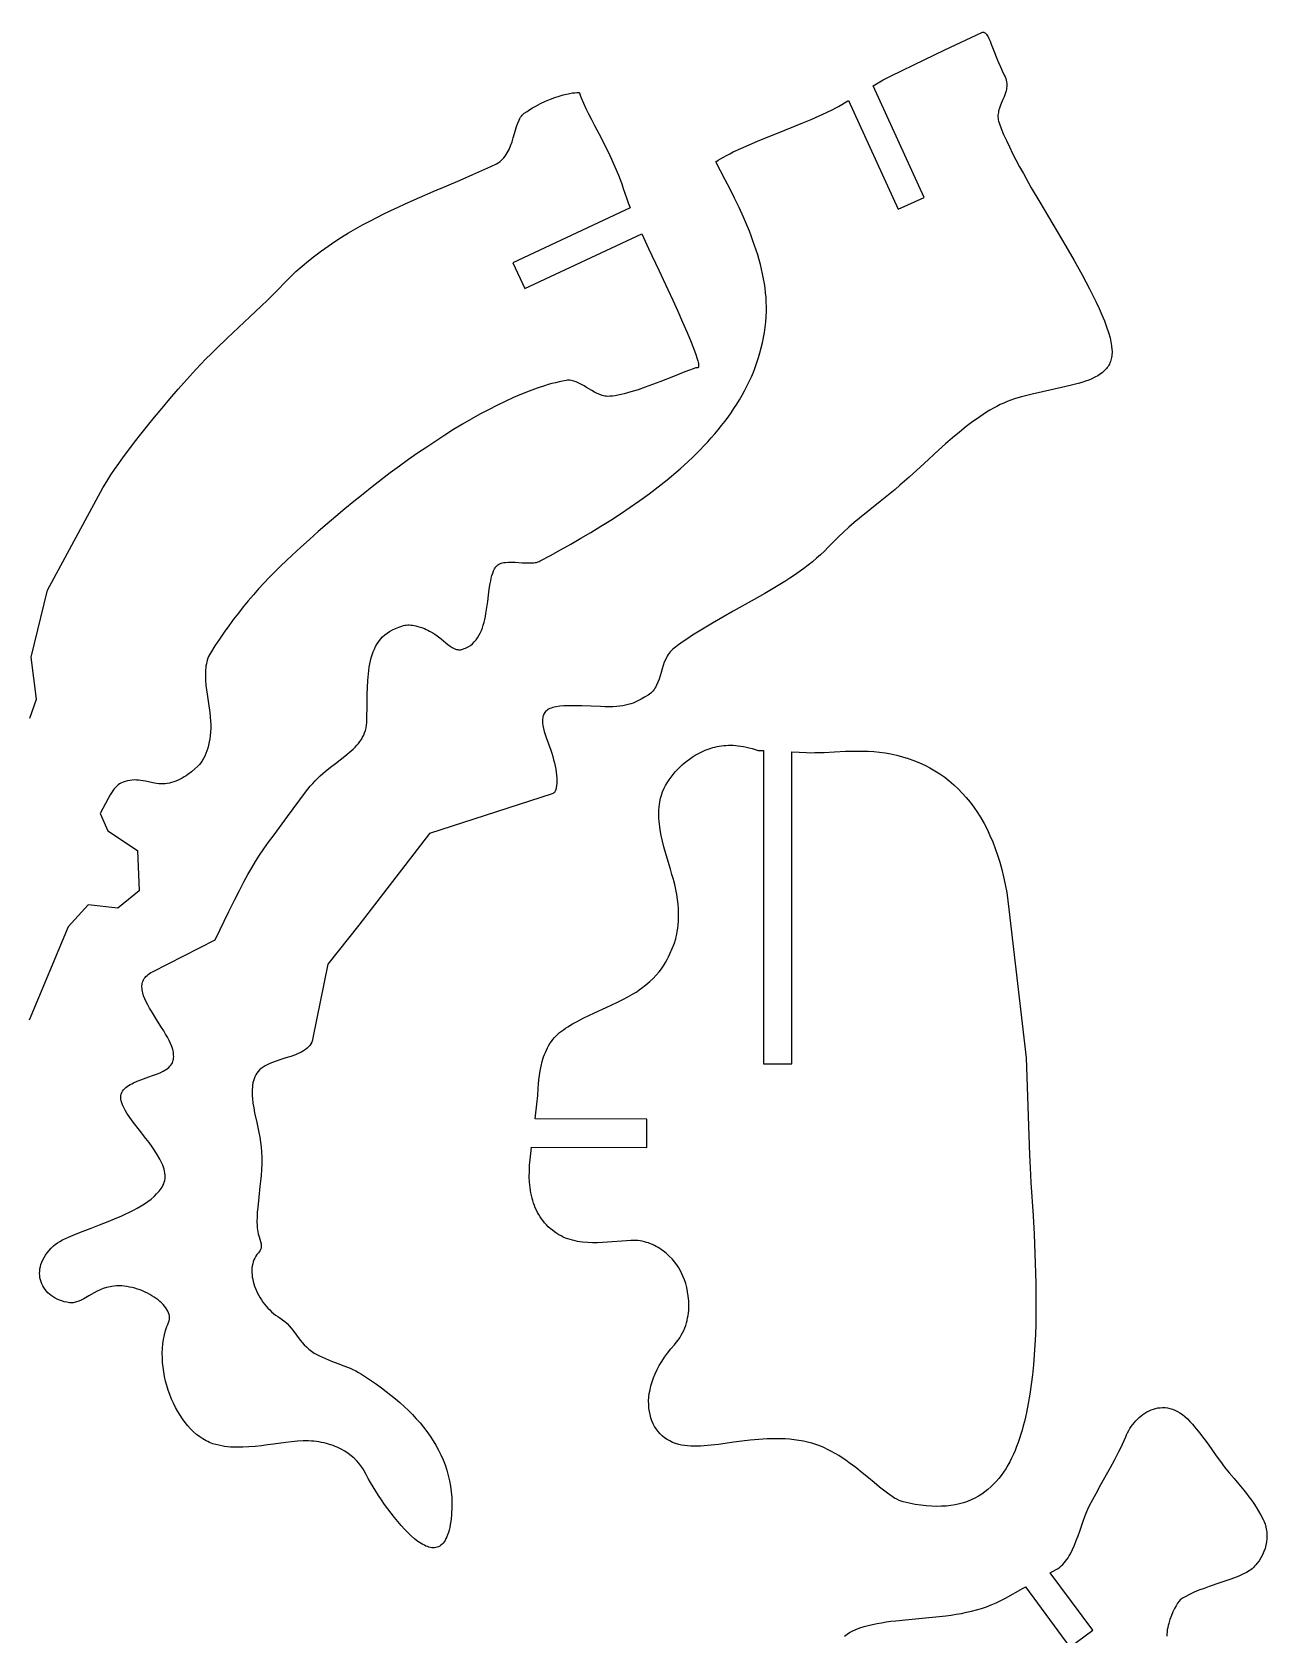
# Model space of a CAD drawing. Extents: x 0 to 1508, y 0 to 573.
# Drawn here: x 1246.7 to 1507.9, y 234.3 to 573.4 of the extents above; entities that cross this region are included whole.
import ezdxf

# ---------------------------------------------------------------- set-up
doc = ezdxf.new("R2010")
doc.units = 0
doc.layers.get('0').update_dxf_attribs({"color": 1, "linetype": 'CONTINUOUS'})

msp = doc.modelspace()

# ---------------------------------------------------------------- linework, layer by layer
for points in [[(1391.32, 545.92), (1391.81, 546.25), (1392.35, 546.59), (1392.95, 546.94), (1393.6, 547.29), (1394.29, 547.65), (1395.03, 548.02), (1396.63, 548.76), (1398.36, 549.52), (1400.18, 550.3), (1402.08, 551.08), (1404.01, 551.86), (1407.87, 553.41), (1409.74, 554.17), (1411.53, 554.92), (1413.2, 555.64), (1414.74, 556.35), (1416.1, 557.02), (1416.71, 557.34), (1417.26, 557.66), (1419.28, 558.86), (1419.41, 558.94), (1429.91, 535.93), (1435.38, 538.42), (1424.61, 562.03), (1425.68, 562.66), (1426.75, 563.25), (1428.4, 564.1), (1430.59, 565.18), (1433.25, 566.47), (1439.79, 569.6), (1447.62, 573.32), (1447.75, 573.37), (1447.88, 573.38), (1448.01, 573.37), (1448.14, 573.32), (1448.26, 573.25), (1448.38, 573.14), (1448.5, 573.01), (1448.62, 572.86), (1448.87, 572.48), (1449.11, 572), (1449.36, 571.45), (1449.62, 570.82), (1450.18, 569.39), (1450.81, 567.78), (1451.15, 566.92), (1451.53, 566.04), (1451.93, 565.16), (1452.37, 564.27), (1452.54, 563.91), (1452.67, 563.56), (1452.77, 563.21), (1452.84, 562.87), (1452.88, 562.54), (1452.89, 562.21), (1452.88, 561.88), (1452.85, 561.56), (1452.8, 561.24), (1452.73, 560.93), (1452.55, 560.31), (1452.33, 559.7), (1452.08, 559.1), (1451.57, 557.9), (1451.35, 557.3), (1451.17, 556.7), (1451.11, 556.39), (1451.06, 556.09), (1451.03, 555.78), (1451.02, 555.46), (1451.04, 555.15), (1451.08, 554.83), (1451.15, 554.51), (1451.25, 554.18), (1451.71, 552.97), (1452.23, 551.72), (1452.81, 550.43), (1453.44, 549.09), (1454.12, 547.72), (1454.84, 546.32), (1455.6, 544.89), (1456.4, 543.43), (1458.08, 540.45), (1459.85, 537.4), (1463.52, 531.2), (1465.35, 528.1), (1467.12, 525.03), (1468.81, 522.02), (1469.61, 520.54), (1470.38, 519.09), (1471.11, 517.66), (1471.79, 516.27), (1472.43, 514.91), (1473.01, 513.58), (1473.54, 512.3), (1474.01, 511.05), (1474.41, 509.86), (1474.74, 508.71), (1474.94, 507.84), (1475.08, 507.02), (1475.15, 506.26), (1475.17, 505.89), (1475.16, 505.54), (1475.14, 505.2), (1475.11, 504.88), (1475.06, 504.56), (1475, 504.26), (1474.92, 503.97), (1474.83, 503.68), (1474.72, 503.41), (1474.6, 503.15), (1474.47, 502.9), (1474.32, 502.65), (1474.16, 502.42), (1473.98, 502.19), (1473.8, 501.98), (1473.59, 501.77), (1473.15, 501.37), (1472.67, 501), (1472.13, 500.66), (1471.55, 500.35), (1470.92, 500.05), (1470.25, 499.78), (1469.53, 499.52), (1468.78, 499.27), (1467.99, 499.04), (1467.16, 498.82), (1466.29, 498.6), (1464.46, 498.17), (1460.44, 497.29), (1458.28, 496.8), (1456.02, 496.25), (1455.26, 496.03), (1454.5, 495.79), (1453.75, 495.53), (1453, 495.23), (1452.26, 494.91), (1451.52, 494.57), (1450.79, 494.2), (1450.06, 493.81), (1449.34, 493.39), (1448.62, 492.95), (1447.9, 492.5), (1447.18, 492.02), (1446.46, 491.52), (1445.74, 491), (1444.3, 489.91), (1442.86, 488.75), (1441.41, 487.53), (1439.95, 486.25), (1438.46, 484.93), (1435.42, 482.15), (1432.26, 479.25), (1431.28, 478.37), (1430.27, 477.5), (1429.25, 476.65), (1428.21, 475.8), (1426.09, 474.09), (1423.92, 472.35), (1421.72, 470.55), (1420.61, 469.61), (1419.5, 468.64), (1418.39, 467.63), (1417.28, 466.59), (1416.17, 465.5), (1415.06, 464.37), (1414.29, 463.59), (1413.48, 462.82), (1412.64, 462.07), (1411.76, 461.34), (1410.85, 460.62), (1409.92, 459.91), (1408.96, 459.21), (1407.97, 458.53), (1406.97, 457.86), (1405.94, 457.19), (1404.89, 456.54), (1403.83, 455.89), (1401.67, 454.62), (1399.47, 453.36), (1395.03, 450.87), (1392.82, 449.62), (1390.63, 448.36), (1388.49, 447.08), (1387.44, 446.44), (1386.41, 445.78), (1385.4, 445.11), (1384.42, 444.44), (1383.45, 443.76), (1382.51, 443.06), (1382.21, 442.81), (1381.94, 442.55), (1381.69, 442.28), (1381.46, 441.99), (1381.25, 441.69), (1381.05, 441.38), (1380.88, 441.06), (1380.72, 440.74), (1380.43, 440.06), (1380.18, 439.36), (1379.96, 438.65), (1379.75, 437.93), (1379.55, 437.22), (1379.33, 436.53), (1379.08, 435.85), (1378.8, 435.21), (1378.64, 434.9), (1378.46, 434.61), (1378.27, 434.33), (1378.06, 434.06), (1377.83, 433.8), (1377.58, 433.56), (1377.31, 433.34), (1377.01, 433.14), (1376.27, 432.67), (1375.51, 432.23), (1375.12, 432.02), (1374.7, 431.81), (1374.27, 431.62), (1373.81, 431.44), (1373.32, 431.28), (1372.79, 431.13), (1372.23, 431), (1371.63, 430.88), (1370.98, 430.79), (1370.28, 430.72), (1369.53, 430.67), (1368.72, 430.65), (1367.85, 430.65), (1366.93, 430.68), (1364.98, 430.76), (1362.97, 430.85), (1361.97, 430.88), (1361, 430.89), (1360.05, 430.88), (1359.15, 430.85), (1358.3, 430.77), (1357.52, 430.65), (1357.16, 430.58), (1356.82, 430.49), (1356.5, 430.38), (1356.21, 430.27), (1355.94, 430.13), (1355.7, 429.98), (1355.49, 429.82), (1355.31, 429.63), (1355.15, 429.44), (1355.02, 429.23), (1354.91, 429.01), (1354.82, 428.78), (1354.75, 428.55), (1354.7, 428.3), (1354.66, 428.05), (1354.65, 427.79), (1354.65, 427.52), (1354.66, 427.24), (1354.73, 426.67), (1354.85, 426.07), (1355.01, 425.46), (1355.2, 424.82), (1355.42, 424.17), (1355.9, 422.84), (1356.39, 421.48), (1356.62, 420.81), (1356.83, 420.13), (1357.02, 419.45), (1357.19, 418.78), (1357.33, 418.11), (1357.46, 417.44), (1357.56, 416.8), (1357.63, 416.17), (1357.67, 415.57), (1357.69, 415), (1357.68, 414.47), (1357.65, 413.98), (1357.58, 413.54), (1357.47, 413.15), (1357.34, 412.82), (1357.26, 412.68), (1357.17, 412.55), (1357.08, 412.45), (1356.97, 412.36), (1356.86, 412.29), (1356.73, 412.24), (1330.74, 403.86), (1315.83, 384.43), (1309.21, 376.23), (1306.07, 360.59), (1305.98, 360.15), (1305.84, 359.74), (1305.65, 359.37), (1305.42, 359.02), (1305.15, 358.7), (1304.84, 358.41), (1304.5, 358.14), (1304.12, 357.89), (1303.72, 357.66), (1303.29, 357.44), (1302.84, 357.24), (1302.37, 357.05), (1301.38, 356.7), (1300.36, 356.37), (1299.32, 356.04), (1298.3, 355.7), (1297.31, 355.33), (1296.84, 355.12), (1296.38, 354.9), (1295.95, 354.67), (1295.54, 354.41), (1295.16, 354.14), (1294.81, 353.84), (1294.49, 353.51), (1294.21, 353.16), (1293.98, 352.78), (1293.78, 352.37), (1293.63, 351.95), (1293.5, 351.52), (1293.4, 351.08), (1293.32, 350.64), (1293.27, 350.18), (1293.23, 349.72), (1293.22, 349.25), (1293.22, 348.78), (1293.25, 348.3), (1293.28, 347.81), (1293.4, 346.82), (1293.55, 345.81), (1293.75, 344.79), (1294.2, 342.72), (1294.65, 340.63), (1294.85, 339.59), (1295.02, 338.55), (1295.15, 337.53), (1295.23, 336.52), (1295.26, 335.24), (1295.25, 333.98), (1295.19, 332.74), (1295.11, 331.52), (1295, 330.33), (1294.88, 329.16), (1294.63, 326.9), (1294.4, 324.76), (1294.32, 323.74), (1294.27, 322.75), (1294.25, 321.79), (1294.29, 320.87), (1294.32, 320.43), (1294.38, 319.99), (1294.44, 319.56), (1294.53, 319.15), (1294.68, 318.56), (1294.85, 318.02), (1295.01, 317.52), (1295.12, 317.03), (1295.15, 316.8), (1295.16, 316.56), (1295.15, 316.33), (1295.1, 316.1), (1295.02, 315.86), (1294.9, 315.62), (1294.74, 315.38), (1294.54, 315.13), (1294.25, 314.79), (1294, 314.43), (1293.79, 314.05), (1293.61, 313.65), (1293.46, 313.24), (1293.34, 312.81), (1293.25, 312.37), (1293.19, 311.92), (1293.17, 311.46), (1293.17, 310.99), (1293.2, 310.51), (1293.25, 310.03), (1293.34, 309.54), (1293.44, 309.05), (1293.58, 308.56), (1293.74, 308.06), (1293.92, 307.57), (1294.13, 307.08), (1294.36, 306.6), (1294.61, 306.12), (1294.89, 305.65), (1295.18, 305.19), (1295.49, 304.74), (1295.83, 304.3), (1296.18, 303.87), (1296.55, 303.46), (1296.94, 303.06), (1297.34, 302.68), (1297.76, 302.32), (1298.2, 301.98), (1298.65, 301.66), (1299.11, 301.36), (1299.65, 301), (1300.15, 300.6), (1300.62, 300.17), (1301.05, 299.72), (1301.46, 299.24), (1301.86, 298.75), (1302.63, 297.73), (1303.41, 296.7), (1303.82, 296.2), (1304.26, 295.7), (1304.72, 295.23), (1305.22, 294.77), (1305.77, 294.35), (1306.37, 293.95), (1306.93, 293.63), (1307.51, 293.33), (1308.12, 293.04), (1308.74, 292.77), (1310.02, 292.26), (1311.33, 291.76), (1312.64, 291.26), (1313.93, 290.73), (1314.56, 290.45), (1315.17, 290.15), (1315.76, 289.83), (1316.33, 289.49), (1317.42, 288.78), (1318.49, 288.07), (1319.54, 287.34), (1320.57, 286.59), (1321.59, 285.83), (1322.58, 285.06), (1323.54, 284.27), (1324.48, 283.46), (1325.39, 282.64), (1326.28, 281.8), (1327.13, 280.94), (1327.95, 280.06), (1328.74, 279.17), (1329.49, 278.26), (1330.2, 277.33), (1330.88, 276.38), (1331.52, 275.41), (1332.11, 274.43), (1332.67, 273.42), (1333.17, 272.39), (1333.64, 271.34), (1334.05, 270.27), (1334.42, 269.18), (1334.73, 268.06), (1334.99, 266.93), (1335.2, 265.77), (1335.35, 264.59), (1335.45, 263.38), (1335.48, 262.77), (1335.49, 262.15), (1335.48, 261.53), (1335.46, 260.9), (1335.43, 260.26), (1335.38, 259.62), (1335.31, 258.97), (1335.23, 258.32), (1335.13, 257.67), (1335.02, 257.06), (1334.89, 256.5), (1334.75, 255.98), (1334.59, 255.51), (1334.42, 255.07), (1334.24, 254.68), (1334.05, 254.32), (1333.85, 254.01), (1333.63, 253.73), (1333.4, 253.49), (1333.17, 253.28), (1332.92, 253.11), (1332.66, 252.97), (1332.4, 252.87), (1332.12, 252.8), (1331.84, 252.76), (1331.55, 252.75), (1331.25, 252.77), (1330.95, 252.81), (1330.64, 252.89), (1330.32, 252.99), (1330, 253.12), (1329.67, 253.27), (1329.34, 253.45), (1329, 253.65), (1328.65, 253.87), (1328.31, 254.11), (1327.61, 254.65), (1326.9, 255.27), (1326.18, 255.95), (1325.46, 256.69), (1324.74, 257.48), (1324.02, 258.32), (1323.31, 259.19), (1322.61, 260.09), (1321.93, 261.01), (1321.26, 261.94), (1320.61, 262.88), (1319.98, 263.82), (1319.39, 264.75), (1318.82, 265.66), (1318.29, 266.55), (1317.79, 267.41), (1317.33, 268.24), (1316.92, 269.01), (1316.61, 269.55), (1316.24, 270.09), (1315.82, 270.64), (1315.33, 271.18), (1314.79, 271.71), (1314.19, 272.22), (1313.53, 272.72), (1312.81, 273.19), (1312.04, 273.62), (1311.22, 274.02), (1310.79, 274.21), (1310.34, 274.38), (1309.89, 274.54), (1309.41, 274.69), (1308.93, 274.82), (1308.43, 274.94), (1307.92, 275.05), (1307.4, 275.14), (1306.86, 275.22), (1306.31, 275.28), (1305.75, 275.32), (1305.18, 275.34), (1304.6, 275.35), (1304.01, 275.34), (1302.8, 275.28), (1301.57, 275.17), (1300.32, 275.03), (1297.77, 274.68), (1296.47, 274.51), (1295.17, 274.34), (1293.86, 274.2), (1292.55, 274.09), (1291.25, 274.02), (1290.6, 274.01), (1289.96, 274.01), (1289.31, 274.04), (1288.67, 274.07), (1288.03, 274.13), (1287.4, 274.21), (1286.78, 274.32), (1286.15, 274.44), (1285.54, 274.6), (1284.93, 274.77), (1284.56, 274.9), (1284.2, 275.04), (1283.85, 275.2), (1283.49, 275.37), (1283.15, 275.56), (1282.8, 275.77), (1282.13, 276.22), (1281.47, 276.73), (1280.83, 277.29), (1280.21, 277.9), (1279.62, 278.56), (1279.04, 279.26), (1278.5, 280), (1277.98, 280.79), (1277.48, 281.6), (1277.02, 282.45), (1276.59, 283.32), (1276.19, 284.22), (1275.82, 285.15), (1275.48, 286.09), (1275.18, 287.05), (1274.92, 288.02), (1274.7, 289), (1274.52, 289.99), (1274.38, 290.98), (1274.28, 291.97), (1274.23, 292.96), (1274.22, 293.95), (1274.26, 294.92), (1274.34, 295.89), (1274.48, 296.84), (1274.66, 297.77), (1274.9, 298.68), (1275.2, 299.57), (1275.36, 300), (1275.54, 300.43), (1275.66, 300.76), (1275.73, 301.09), (1275.75, 301.43), (1275.72, 301.78), (1275.65, 302.12), (1275.54, 302.47), (1275.38, 302.82), (1275.19, 303.17), (1274.96, 303.52), (1274.7, 303.86), (1274.4, 304.2), (1274.07, 304.54), (1273.72, 304.86), (1273.33, 305.18), (1272.92, 305.49), (1272.49, 305.79), (1272.03, 306.08), (1271.56, 306.35), (1271.07, 306.61), (1270.56, 306.85), (1270.04, 307.08), (1269.51, 307.29), (1268.97, 307.47), (1268.42, 307.64), (1267.86, 307.79), (1267.3, 307.91), (1266.74, 308.01), (1266.18, 308.09), (1265.62, 308.13), (1265.06, 308.15), (1264.51, 308.14), (1263.97, 308.1), (1263.57, 308.05), (1263.18, 307.98), (1262.8, 307.9), (1262.43, 307.8), (1261.72, 307.58), (1261.05, 307.31), (1260.41, 307.01), (1259.8, 306.7), (1258.66, 306.04), (1257.6, 305.43), (1257.08, 305.16), (1256.58, 304.93), (1256.08, 304.75), (1255.83, 304.68), (1255.58, 304.63), (1255.33, 304.59), (1255.08, 304.57), (1254.82, 304.58), (1254.57, 304.6), (1254.01, 304.69), (1253.48, 304.81), (1252.96, 304.96), (1252.47, 305.13), (1252, 305.34), (1251.55, 305.56), (1251.13, 305.82), (1250.73, 306.09), (1250.35, 306.39), (1250.01, 306.71), (1249.69, 307.05), (1249.4, 307.41), (1249.14, 307.78), (1248.91, 308.17), (1248.72, 308.58), (1248.56, 309), (1248.43, 309.43), (1248.33, 309.88), (1248.27, 310.33), (1248.25, 310.79), (1248.27, 311.26), (1248.32, 311.74), (1248.41, 312.22), (1248.55, 312.71), (1248.72, 313.2), (1248.94, 313.69), (1249.2, 314.19), (1249.51, 314.68), (1249.86, 315.17), (1250.26, 315.66), (1250.7, 316.14), (1251.2, 316.62), (1251.58, 316.94), (1252.02, 317.25), (1252.53, 317.56), (1253.09, 317.87), (1253.71, 318.17), (1254.38, 318.48), (1255.85, 319.1), (1257.45, 319.74), (1259.17, 320.39), (1260.96, 321.07), (1262.78, 321.77), (1264.61, 322.52), (1265.51, 322.91), (1266.39, 323.31), (1267.26, 323.73), (1268.11, 324.16), (1268.93, 324.6), (1269.71, 325.06), (1270.46, 325.53), (1271.17, 326.02), (1271.84, 326.53), (1272.46, 327.06), (1273.02, 327.61), (1273.52, 328.17), (1273.75, 328.46), (1273.96, 328.76), (1274.16, 329.06), (1274.34, 329.37), (1274.51, 329.73), (1274.64, 330.09), (1274.74, 330.46), (1274.79, 330.84), (1274.82, 331.23), (1274.81, 331.63), (1274.76, 332.02), (1274.69, 332.43), (1274.59, 332.84), (1274.46, 333.26), (1274.31, 333.68), (1274.13, 334.1), (1273.94, 334.53), (1273.72, 334.96), (1273.22, 335.83), (1272.67, 336.71), (1272.06, 337.59), (1271.41, 338.47), (1270.75, 339.35), (1269.39, 341.09), (1268.08, 342.78), (1267.37, 343.76), (1266.73, 344.71), (1266.45, 345.17), (1266.2, 345.62), (1265.98, 346.05), (1265.79, 346.48), (1265.64, 346.89), (1265.52, 347.29), (1265.45, 347.68), (1265.42, 348.05), (1265.44, 348.4), (1265.51, 348.74), (1265.64, 349.06), (1265.81, 349.37), (1266.02, 349.63), (1266.25, 349.87), (1266.51, 350.1), (1266.79, 350.32), (1267.09, 350.53), (1267.42, 350.73), (1267.76, 350.92), (1268.12, 351.1), (1268.88, 351.43), (1269.68, 351.75), (1271.34, 352.34), (1272.17, 352.63), (1272.97, 352.93), (1273.73, 353.25), (1274.43, 353.59), (1274.76, 353.77), (1275.06, 353.96), (1275.35, 354.16), (1275.6, 354.38), (1275.84, 354.6), (1276.04, 354.84), (1276.21, 355.09), (1276.35, 355.35), (1276.45, 355.61), (1276.53, 355.87), (1276.58, 356.13), (1276.61, 356.41), (1276.63, 356.68), (1276.62, 356.97), (1276.59, 357.26), (1276.55, 357.55), (1276.48, 357.85), (1276.41, 358.16), (1276.2, 358.78), (1275.95, 359.42), (1275.64, 360.07), (1275.3, 360.74), (1274.92, 361.41), (1274.51, 362.09), (1274.08, 362.78), (1273.2, 364.17), (1272.32, 365.55), (1271.9, 366.24), (1271.5, 366.92), (1271.13, 367.59), (1270.8, 368.25), (1270.51, 368.9), (1270.27, 369.53), (1270.08, 370.15), (1270.01, 370.45), (1269.96, 370.75), (1269.93, 371.04), (1269.91, 371.33), (1269.92, 371.61), (1269.94, 371.88), (1269.99, 372.15), (1270.06, 372.41), (1270.15, 372.67), (1270.27, 372.92), (1270.41, 373.16), (1270.57, 373.39), (1270.76, 373.62), (1270.98, 373.83), (1271.23, 374.04), (1271.51, 374.25), (1271.81, 374.44), (1272.15, 374.62), (1285.41, 381.33), (1288.32, 387.35), (1289.5, 389.74), (1290.53, 391.81), (1291.46, 393.6), (1292.31, 395.18), (1293.13, 396.61), (1293.94, 397.95), (1294.78, 399.26), (1295.69, 400.6), (1296.71, 402.03), (1297.86, 403.6), (1300.7, 407.43), (1304.5, 412.57), (1305, 413.22), (1305.51, 413.84), (1306.03, 414.43), (1306.56, 414.99), (1307.09, 415.53), (1307.62, 416.03), (1308.16, 416.52), (1308.7, 416.99), (1309.77, 417.86), (1310.83, 418.68), (1312.83, 420.22), (1313.76, 420.97), (1314.19, 421.34), (1314.61, 421.72), (1315, 422.11), (1315.37, 422.5), (1315.72, 422.91), (1316.04, 423.33), (1316.34, 423.76), (1316.6, 424.21), (1316.83, 424.67), (1317.03, 425.16), (1317.2, 425.67), (1317.32, 426.21), (1317.41, 426.77), (1317.46, 427.36), (1317.52, 428.8), (1317.54, 430.27), (1317.58, 433.25), (1317.62, 434.73), (1317.69, 436.2), (1317.74, 436.93), (1317.81, 437.64), (1317.89, 438.35), (1317.99, 439.04), (1318.11, 439.72), (1318.26, 440.38), (1318.42, 441.03), (1318.61, 441.66), (1318.83, 442.27), (1319.08, 442.86), (1319.35, 443.42), (1319.66, 443.96), (1320.01, 444.48), (1320.39, 444.97), (1320.81, 445.42), (1321.27, 445.85), (1321.77, 446.25), (1322.32, 446.61), (1322.91, 446.94), (1323.55, 447.23), (1324.27, 447.52), (1324.92, 447.74), (1325.23, 447.82), (1325.53, 447.89), (1325.83, 447.93), (1326.14, 447.96), (1326.45, 447.96), (1326.78, 447.94), (1327.13, 447.9), (1327.49, 447.84), (1327.88, 447.75), (1328.31, 447.63), (1329.26, 447.33), (1329.66, 447.18), (1330.04, 447.02), (1330.41, 446.85), (1330.77, 446.67), (1331.44, 446.28), (1332.06, 445.87), (1332.64, 445.44), (1333.19, 445.01), (1334.19, 444.19), (1334.66, 443.81), (1335.12, 443.48), (1335.56, 443.19), (1336, 442.96), (1336.22, 442.87), (1336.44, 442.8), (1336.66, 442.75), (1336.89, 442.72), (1337.11, 442.71), (1337.34, 442.73), (1337.58, 442.77), (1337.82, 442.84), (1338.11, 442.95), (1338.39, 443.07), (1338.91, 443.33), (1339.39, 443.64), (1339.83, 443.99), (1340.23, 444.38), (1340.59, 444.8), (1340.92, 445.26), (1341.21, 445.74), (1341.48, 446.25), (1341.72, 446.79), (1341.93, 447.35), (1342.12, 447.92), (1342.29, 448.52), (1342.44, 449.13), (1342.57, 449.75), (1342.69, 450.38), (1342.89, 451.67), (1343.07, 452.96), (1343.23, 454.25), (1343.4, 455.51), (1343.59, 456.71), (1343.7, 457.29), (1343.82, 457.85), (1343.96, 458.39), (1344.12, 458.9), (1344.29, 459.38), (1344.49, 459.84), (1344.62, 460.08), (1344.79, 460.3), (1344.97, 460.49), (1345.18, 460.66), (1345.41, 460.8), (1345.66, 460.92), (1345.93, 461.02), (1346.21, 461.09), (1346.51, 461.15), (1346.83, 461.2), (1347.48, 461.24), (1348.18, 461.25), (1348.9, 461.22), (1350.37, 461.12), (1351.1, 461.09), (1351.81, 461.07), (1352.48, 461.09), (1352.8, 461.12), (1353.11, 461.16), (1353.4, 461.21), (1353.68, 461.29), (1353.94, 461.38), (1354.18, 461.5), (1356.33, 462.66), (1358.47, 463.84), (1360.62, 465.05), (1362.76, 466.29), (1364.89, 467.55), (1367.01, 468.84), (1369.1, 470.16), (1371.18, 471.5), (1373.22, 472.87), (1375.23, 474.28), (1377.21, 475.71), (1379.14, 477.18), (1381.03, 478.68), (1381.95, 479.44), (1382.86, 480.21), (1383.76, 480.99), (1384.65, 481.78), (1385.51, 482.57), (1386.37, 483.38), (1387.2, 484.19), (1388.02, 485.01), (1388.82, 485.84), (1389.61, 486.68), (1390.37, 487.53), (1391.12, 488.39), (1391.85, 489.26), (1392.56, 490.14), (1393.24, 491.03), (1393.91, 491.92), (1394.55, 492.83), (1395.17, 493.75), (1395.77, 494.67), (1396.35, 495.61), (1396.9, 496.56), (1397.42, 497.51), (1397.92, 498.48), (1398.4, 499.46), (1398.85, 500.45), (1399.27, 501.45), (1399.66, 502.46), (1400.03, 503.48), (1400.37, 504.51), (1400.67, 505.56), (1400.95, 506.61), (1401.2, 507.67), (1401.42, 508.75), (1401.6, 509.84), (1401.76, 510.94), (1401.88, 512.05), (1401.96, 513.17), (1402.02, 514.31), (1402.03, 515.28), (1402.01, 516.26), (1401.96, 517.24), (1401.87, 518.23), (1401.76, 519.22), (1401.61, 520.22), (1401.44, 521.21), (1401.24, 522.21), (1401.02, 523.22), (1400.77, 524.22), (1400.49, 525.22), (1400.2, 526.23), (1399.88, 527.24), (1399.54, 528.24), (1399.19, 529.25), (1398.81, 530.25), (1398.42, 531.26), (1398.01, 532.26), (1397.16, 534.26), (1396.25, 536.25), (1395.31, 538.22), (1394.34, 540.18), (1393.34, 542.12), (1392.33, 544.03), (1391.32, 545.92)], [(1400.26, 421.43), (1401.39, 421.38), (1401.39, 355.11), (1407.4, 355.11), (1407.4, 421.1), (1410.5, 420.96), (1411.35, 420.94), (1412.27, 420.95), (1413.24, 420.97), (1414.27, 421.01), (1416.45, 421.12), (1418.76, 421.23), (1419.94, 421.26), (1421.15, 421.28), (1422.36, 421.28), (1423.57, 421.25), (1424.78, 421.18), (1425.98, 421.07), (1427.17, 420.92), (1428.33, 420.71), (1429.6, 420.43), (1430.84, 420.1), (1432.05, 419.72), (1433.24, 419.3), (1434.4, 418.83), (1435.53, 418.31), (1436.63, 417.74), (1437.7, 417.12), (1438.74, 416.46), (1439.75, 415.74), (1440.73, 414.98), (1441.68, 414.17), (1442.59, 413.32), (1443.48, 412.41), (1444.33, 411.46), (1445.15, 410.46), (1445.93, 409.41), (1446.68, 408.31), (1447.4, 407.17), (1448.08, 405.97), (1448.72, 404.73), (1449.33, 403.44), (1449.91, 402.1), (1450.44, 400.71), (1450.94, 399.27), (1451.4, 397.79), (1451.83, 396.26), (1452.21, 394.67), (1452.56, 393.04), (1452.87, 391.36), (1453.13, 389.64), (1453.36, 387.86), (1456.96, 356.38), (1457.7, 335.86), (1457.83, 333.12), (1458, 330.03), (1458.44, 322.96), (1458.65, 319.08), (1458.84, 315.01), (1458.92, 312.93), (1458.99, 310.82), (1459.03, 308.68), (1459.06, 306.53), (1459.07, 304.37), (1459.06, 302.2), (1459.02, 300.03), (1458.95, 297.86), (1458.84, 295.7), (1458.71, 293.56), (1458.54, 291.44), (1458.33, 289.35), (1458.08, 287.29), (1457.79, 285.26), (1457.45, 283.28), (1457.06, 281.35), (1456.85, 280.4), (1456.62, 279.47), (1456.38, 278.55), (1456.13, 277.65), (1455.87, 276.76), (1455.59, 275.89), (1455.29, 275.04), (1454.98, 274.2), (1454.64, 273.36), (1454.29, 272.54), (1453.92, 271.74), (1453.52, 270.96), (1453.1, 270.2), (1452.66, 269.47), (1452.2, 268.75), (1451.72, 268.07), (1451.21, 267.41), (1450.67, 266.78), (1450.11, 266.18), (1449.52, 265.61), (1448.9, 265.07), (1448.26, 264.56), (1447.59, 264.09), (1446.88, 263.65), (1446.15, 263.25), (1445.39, 262.89), (1444.59, 262.57), (1443.76, 262.28), (1442.9, 262.04), (1442, 261.84), (1441.07, 261.69), (1440.1, 261.58), (1439.09, 261.52), (1438.05, 261.5), (1436.97, 261.53), (1435.85, 261.62), (1434.7, 261.75), (1433.5, 261.94), (1432.26, 262.18), (1430.98, 262.47), (1430.54, 262.6), (1430.1, 262.78), (1429.63, 263.01), (1429.16, 263.27), (1428.67, 263.58), (1428.16, 263.92), (1427.64, 264.3), (1427.11, 264.7), (1425.99, 265.59), (1424.82, 266.55), (1423.6, 267.58), (1422.31, 268.64), (1420.96, 269.7), (1420.27, 270.23), (1419.56, 270.75), (1418.83, 271.26), (1418.09, 271.76), (1417.34, 272.24), (1416.56, 272.7), (1415.78, 273.14), (1414.98, 273.55), (1414.16, 273.94), (1413.33, 274.29), (1412.48, 274.6), (1411.62, 274.88), (1410.74, 275.12), (1409.85, 275.31), (1408.87, 275.48), (1407.9, 275.61), (1406.94, 275.71), (1405.98, 275.78), (1405.03, 275.82), (1404.09, 275.83), (1403.15, 275.83), (1402.22, 275.8), (1401.31, 275.75), (1400.4, 275.69), (1398.61, 275.52), (1396.86, 275.31), (1395.16, 275.09), (1391.89, 274.63), (1390.34, 274.45), (1388.84, 274.31), (1388.11, 274.27), (1387.4, 274.24), (1386.7, 274.24), (1386.02, 274.26), (1385.36, 274.3), (1384.71, 274.38), (1384.09, 274.48), (1383.47, 274.62), (1382.82, 274.81), (1382.19, 275.05), (1381.59, 275.34), (1381.03, 275.66), (1380.5, 276.03), (1380.01, 276.44), (1379.55, 276.88), (1379.12, 277.36), (1378.74, 277.88), (1378.39, 278.42), (1378.08, 279), (1377.82, 279.61), (1377.59, 280.25), (1377.41, 280.92), (1377.27, 281.61), (1377.17, 282.32), (1377.13, 283.06), (1377.12, 283.82), (1377.17, 284.59), (1377.26, 285.39), (1377.41, 286.19), (1377.6, 287.02), (1377.85, 287.86), (1378.15, 288.7), (1378.5, 289.56), (1378.91, 290.43), (1379.37, 291.3), (1379.89, 292.18), (1380.47, 293.06), (1381.1, 293.94), (1381.8, 294.83), (1382.56, 295.71), (1382.97, 296.2), (1383.35, 296.69), (1383.69, 297.19), (1384, 297.7), (1384.28, 298.22), (1384.53, 298.74), (1384.75, 299.26), (1384.95, 299.79), (1385.11, 300.32), (1385.25, 300.85), (1385.37, 301.38), (1385.46, 301.9), (1385.54, 302.43), (1385.59, 302.95), (1385.62, 303.47), (1385.63, 303.99), (1385.62, 304.49), (1385.6, 304.99), (1385.56, 305.49), (1385.51, 305.97), (1385.36, 306.91), (1385.17, 307.79), (1384.95, 308.63), (1384.7, 309.4), (1384.44, 310.09), (1384.17, 310.71), (1383.85, 311.33), (1383.48, 311.96), (1383.06, 312.59), (1382.59, 313.22), (1382.06, 313.84), (1381.49, 314.44), (1380.87, 315.02), (1380.2, 315.56), (1379.85, 315.81), (1379.49, 316.05), (1379.12, 316.28), (1378.74, 316.5), (1378.34, 316.71), (1377.94, 316.9), (1377.53, 317.07), (1377.1, 317.23), (1376.67, 317.36), (1376.22, 317.48), (1375.77, 317.58), (1375.31, 317.66), (1374.83, 317.72), (1374.35, 317.76), (1373.86, 317.77), (1373.36, 317.76), (1372.42, 317.7), (1371.45, 317.62), (1369.43, 317.45), (1368.39, 317.38), (1367.34, 317.32), (1366.28, 317.28), (1365.21, 317.28), (1364.15, 317.32), (1363.1, 317.42), (1362.57, 317.49), (1362.06, 317.57), (1361.54, 317.67), (1361.03, 317.8), (1360.53, 317.94), (1360.03, 318.1), (1359.54, 318.28), (1359.06, 318.49), (1358.58, 318.72), (1358.11, 318.97), (1357.66, 319.25), (1357.21, 319.56), (1356.74, 319.92), (1356.3, 320.29), (1355.88, 320.67), (1355.49, 321.07), (1355.11, 321.48), (1354.77, 321.9), (1354.44, 322.33), (1354.14, 322.78), (1353.86, 323.23), (1353.6, 323.7), (1353.36, 324.18), (1353.14, 324.67), (1352.94, 325.17), (1352.75, 325.68), (1352.59, 326.2), (1352.45, 326.73), (1352.32, 327.26), (1352.21, 327.81), (1352.11, 328.36), (1352.04, 328.93), (1351.97, 329.5), (1351.93, 330.07), (1351.87, 331.25), (1351.88, 332.45), (1351.93, 333.68), (1352.03, 334.92), (1352.17, 336.19), (1352.34, 337.52), (1376.71, 337.42), (1376.73, 343.43), (1353.09, 343.52), (1353.56, 347.21), (1353.62, 347.79), (1353.66, 348.45), (1353.76, 349.99), (1353.82, 350.85), (1353.9, 351.75), (1354.01, 352.69), (1354.16, 353.65), (1354.35, 354.63), (1354.59, 355.61), (1354.73, 356.1), (1354.89, 356.59), (1355.07, 357.07), (1355.26, 357.55), (1355.47, 358.03), (1355.7, 358.49), (1355.96, 358.95), (1356.23, 359.4), (1356.53, 359.84), (1356.85, 360.26), (1357.2, 360.67), (1357.57, 361.07), (1357.9, 361.4), (1358.27, 361.72), (1358.67, 362.03), (1359.1, 362.35), (1359.55, 362.66), (1360.03, 362.97), (1361.04, 363.58), (1362.13, 364.18), (1363.28, 364.77), (1364.47, 365.35), (1365.68, 365.93), (1368.14, 367.06), (1370.52, 368.18), (1371.65, 368.74), (1372.71, 369.29), (1373.7, 369.84), (1374.59, 370.39), (1375.12, 370.75), (1375.62, 371.1), (1376.54, 371.81), (1377.36, 372.51), (1378.09, 373.2), (1378.74, 373.88), (1379.31, 374.56), (1379.82, 375.23), (1380.26, 375.89), (1380.65, 376.53), (1381, 377.16), (1381.31, 377.78), (1381.59, 378.38), (1382.09, 379.54), (1382.56, 380.62), (1382.65, 380.84), (1382.75, 381.15), (1382.86, 381.54), (1382.97, 382), (1383.08, 382.53), (1383.18, 383.13), (1383.27, 383.79), (1383.35, 384.52), (1383.41, 385.3), (1383.44, 386.13), (1383.44, 387.01), (1383.41, 387.94), (1383.35, 388.91), (1383.24, 389.92), (1383.08, 390.96), (1382.87, 392.03), (1382.63, 393.05), (1382.35, 394.1), (1382.04, 395.19), (1381.71, 396.31), (1381.01, 398.63), (1380.67, 399.81), (1380.34, 401.01), (1380.04, 402.21), (1379.78, 403.43), (1379.56, 404.64), (1379.47, 405.24), (1379.39, 405.85), (1379.33, 406.45), (1379.29, 407.05), (1379.27, 407.65), (1379.27, 408.24), (1379.29, 408.83), (1379.33, 409.42), (1379.39, 410), (1379.48, 410.58), (1379.63, 411.29), (1379.83, 411.98), (1380.07, 412.66), (1380.36, 413.32), (1380.68, 413.97), (1381.04, 414.6), (1381.43, 415.2), (1381.85, 415.79), (1382.29, 416.35), (1382.75, 416.89), (1383.23, 417.41), (1383.72, 417.9), (1384.22, 418.37), (1384.73, 418.8), (1385.24, 419.21), (1385.76, 419.6), (1386.35, 420), (1386.98, 420.4), (1387.65, 420.78), (1388.35, 421.14), (1389.1, 421.48), (1389.89, 421.78), (1390.72, 422.03), (1391.15, 422.14), (1391.59, 422.24), (1392.05, 422.33), (1392.51, 422.4), (1392.99, 422.45), (1393.48, 422.49), (1393.98, 422.51), (1394.49, 422.52), (1395.01, 422.5), (1395.54, 422.47), (1396.09, 422.42), (1396.65, 422.35), (1397.22, 422.25), (1397.8, 422.14), (1398.4, 422), (1399, 421.83), (1399.63, 421.64), (1400.26, 421.43)]]:
    msp.add_lwpolyline(points, close=True)
for points in [[(1246.2, 428.26), (1247.63, 432.26), (1246.49, 441.13), (1249.92, 455.35), (1261.66, 476.96), (1262.1, 477.73), (1262.66, 478.64), (1263.34, 479.69), (1264.13, 480.85), (1265.03, 482.14), (1266.04, 483.53), (1267.15, 485.02), (1268.36, 486.62), (1269.67, 488.3), (1271.08, 490.06), (1272.57, 491.9), (1274.16, 493.81), (1275.83, 495.79), (1277.59, 497.81), (1279.42, 499.89), (1281.33, 502.01), (1282.36, 503.12), (1283.43, 504.23), (1284.53, 505.34), (1285.65, 506.44), (1287.96, 508.65), (1290.33, 510.88), (1292.75, 513.14), (1295.18, 515.45), (1296.39, 516.62), (1297.6, 517.81), (1298.8, 519.02), (1299.98, 520.24), (1301.22, 521.49), (1302.49, 522.7), (1303.79, 523.86), (1305.12, 524.98), (1306.49, 526.06), (1307.87, 527.1), (1309.28, 528.1), (1310.71, 529.06), (1312.16, 529.99), (1313.62, 530.89), (1315.1, 531.75), (1316.59, 532.59), (1318.09, 533.39), (1319.59, 534.17), (1321.1, 534.93), (1322.6, 535.66), (1324.11, 536.37), (1325.61, 537.06), (1328.6, 538.39), (1331.54, 539.66), (1334.42, 540.87), (1337.21, 542.06), (1339.91, 543.22), (1342.48, 544.37), (1343.72, 544.95), (1344.91, 545.53), (1345.28, 545.73), (1345.62, 545.96), (1345.94, 546.22), (1346.23, 546.5), (1346.5, 546.8), (1346.76, 547.12), (1346.99, 547.46), (1347.21, 547.81), (1347.4, 548.18), (1347.59, 548.56), (1347.92, 549.35), (1348.21, 550.17), (1348.47, 550.99), (1348.94, 552.62), (1349.18, 553.39), (1349.43, 554.11), (1349.7, 554.77), (1349.85, 555.07), (1350.02, 555.35), (1350.19, 555.6), (1350.38, 555.83), (1350.58, 556.03), (1350.8, 556.21), (1351.4, 556.6), (1351.98, 556.98), (1352.56, 557.33), (1353.13, 557.65), (1354.24, 558.24), (1355.31, 558.75), (1356.32, 559.18), (1357.28, 559.55), (1358.18, 559.84), (1359, 560.08), (1359.76, 560.26), (1360.43, 560.4), (1361.02, 560.5), (1361.52, 560.56), (1361.92, 560.59), (1362.21, 560.59), (1362.4, 560.58), (1362.47, 560.55), (1362.65, 560.01), (1362.86, 559.46), (1363.32, 558.36), (1363.83, 557.23), (1364.4, 556.07), (1365.02, 554.87), (1365.67, 553.62), (1367.06, 550.98), (1367.78, 549.56), (1368.52, 548.07), (1369.25, 546.51), (1369.99, 544.85), (1370.71, 543.11), (1371.42, 541.27), (1371.76, 540.31), (1372.1, 539.33), (1372.43, 538.31), (1372.75, 537.27), (1372.75, 537.27), (1373.24, 536.18), (1348.38, 524.59), (1350.92, 519.14), (1375.69, 530.69), (1377.08, 527.57), (1379.25, 523.03), (1381.18, 518.92), (1382.23, 516.65), (1383.28, 514.33), (1384.31, 512.03), (1385.26, 509.82), (1386.1, 507.77), (1386.81, 505.95), (1387.09, 505.15), (1387.33, 504.44), (1387.51, 503.81), (1387.63, 503.29), (1387.69, 502.88), (1387.69, 502.71), (1387.67, 502.58), (1387.64, 502.48), (1387.59, 502.41), (1387.52, 502.38), (1387.43, 502.38), (1387.31, 502.38), (1387.13, 502.34), (1386.57, 502.17), (1385.78, 501.88), (1384.8, 501.49), (1382.35, 500.51), (1379.47, 499.37), (1377.95, 498.8), (1376.4, 498.24), (1374.87, 497.71), (1373.37, 497.25), (1372.65, 497.04), (1371.95, 496.85), (1371.27, 496.69), (1370.63, 496.56), (1370.02, 496.45), (1369.44, 496.37), (1368.9, 496.33), (1368.41, 496.32), (1368.14, 496.34), (1367.86, 496.38), (1367.59, 496.43), (1367.31, 496.51), (1366.76, 496.7), (1366.2, 496.95), (1365.65, 497.23), (1365.1, 497.55), (1363.99, 498.21), (1363.44, 498.54), (1362.89, 498.85), (1362.34, 499.14), (1361.8, 499.38), (1361.26, 499.56), (1360.99, 499.63), (1360.72, 499.68), (1360.45, 499.72), (1360.19, 499.73), (1359.92, 499.72), (1359.66, 499.68), (1358.92, 499.55), (1358.18, 499.39), (1357.43, 499.21), (1356.66, 499.01), (1355.89, 498.8), (1355.1, 498.57), (1353.5, 498.04), (1351.87, 497.45), (1350.2, 496.79), (1348.49, 496.06), (1346.76, 495.26), (1345, 494.41), (1343.21, 493.49), (1341.4, 492.52), (1339.57, 491.49), (1337.72, 490.41), (1335.85, 489.28), (1333.96, 488.1), (1332.06, 486.87), (1330.16, 485.6), (1328.24, 484.28), (1326.32, 482.93), (1324.39, 481.54), (1322.46, 480.11), (1320.53, 478.65), (1318.6, 477.16), (1316.68, 475.64), (1314.76, 474.1), (1312.85, 472.53), (1310.96, 470.94), (1309.07, 469.33), (1307.21, 467.7), (1305.35, 466.06), (1303.52, 464.41), (1301.71, 462.74), (1300.46, 461.57), (1299.23, 460.38), (1298.03, 459.2), (1296.86, 458), (1295.71, 456.79), (1294.59, 455.57), (1293.49, 454.33), (1292.41, 453.07), (1291.35, 451.79), (1290.31, 450.49), (1289.28, 449.16), (1288.28, 447.8), (1287.29, 446.41), (1286.31, 444.98), (1285.35, 443.52), (1284.39, 442.01), (1284.2, 441.66), (1284.02, 441.3), (1283.87, 440.93), (1283.74, 440.55), (1283.63, 440.15), (1283.54, 439.74), (1283.46, 439.33), (1283.41, 438.9), (1283.37, 438.46), (1283.34, 438.02), (1283.33, 437.11), (1283.37, 436.18), (1283.45, 435.23), (1283.55, 434.26), (1283.68, 433.29), (1283.97, 431.35), (1284.24, 429.44), (1284.34, 428.51), (1284.42, 427.61), (1284.46, 426.84), (1284.46, 426.08), (1284.43, 425.33), (1284.37, 424.6), (1284.28, 423.9), (1284.16, 423.21), (1284.01, 422.55), (1283.84, 421.92), (1283.65, 421.31), (1283.43, 420.74), (1283.19, 420.2), (1282.94, 419.7), (1282.66, 419.24), (1282.37, 418.82), (1282.06, 418.44), (1281.74, 418.1), (1281.09, 417.5), (1280.38, 416.9), (1279.63, 416.34), (1279.24, 416.06), (1278.83, 415.81), (1278.42, 415.56), (1277.99, 415.33), (1277.56, 415.12), (1277.11, 414.93), (1276.66, 414.76), (1276.19, 414.61), (1275.72, 414.49), (1275.24, 414.4), (1274.82, 414.35), (1274.39, 414.34), (1273.94, 414.35), (1273.49, 414.39), (1273.02, 414.45), (1272.55, 414.53), (1271.59, 414.71), (1270.63, 414.9), (1269.68, 415.06), (1269.21, 415.12), (1268.75, 415.16), (1268.31, 415.17), (1267.87, 415.15), (1267.32, 415.09), (1266.82, 415), (1266.36, 414.88), (1265.94, 414.73), (1265.55, 414.55), (1265.19, 414.35), (1264.87, 414.12), (1264.57, 413.87), (1264.29, 413.6), (1264.04, 413.31), (1263.8, 413), (1263.58, 412.68), (1263.16, 412), (1262.76, 411.27), (1261.07, 408.06), (1262.7, 404.42), (1268.98, 400.23), (1269.35, 391.7), (1264.84, 388.06), (1258.55, 388.74), (1254.33, 384.1), (1246.02, 364.33)], [(1418.54, 234.06), (1419.1, 234.48), (1419.64, 234.84), (1419.91, 234.99), (1420.16, 235.12), (1420.98, 235.47), (1421.82, 235.79), (1422.69, 236.07), (1423.59, 236.32), (1424.5, 236.54), (1425.44, 236.74), (1426.4, 236.91), (1427.38, 237.06), (1428.38, 237.2), (1429.39, 237.32), (1431.45, 237.53), (1435.7, 237.9), (1437.86, 238.11), (1440.03, 238.37), (1441.12, 238.52), (1442.2, 238.69), (1443.28, 238.88), (1444.36, 239.1), (1445.43, 239.34), (1446.49, 239.62), (1447.54, 239.93), (1448.58, 240.28), (1449.6, 240.67), (1450.62, 241.1), (1451.61, 241.57), (1452.6, 242.09), (1456.37, 244.22), (1456.75, 244.44), (1456.82, 244.48), (1466.25, 231.76), (1471.08, 235.34), (1462.1, 247.46), (1463.37, 248.17), (1463.74, 248.4), (1464.09, 248.65), (1464.43, 248.93), (1464.75, 249.24), (1465.05, 249.56), (1465.33, 249.91), (1465.61, 250.27), (1465.87, 250.66), (1466.11, 251.06), (1466.35, 251.48), (1466.79, 252.36), (1467.2, 253.29), (1467.59, 254.26), (1467.96, 255.27), (1468.32, 256.29), (1469.04, 258.37), (1469.42, 259.4), (1469.83, 260.41), (1470.27, 261.4), (1470.74, 262.35), (1471.77, 264.25), (1472.81, 266.12), (1474.83, 269.72), (1475.77, 271.45), (1476.63, 273.11), (1477.03, 273.91), (1477.4, 274.7), (1477.74, 275.47), (1478.06, 276.21), (1478.24, 276.66), (1478.46, 277.1), (1478.69, 277.53), (1478.95, 277.96), (1479.23, 278.38), (1479.53, 278.8), (1479.85, 279.19), (1480.18, 279.58), (1480.54, 279.95), (1480.91, 280.3), (1481.3, 280.63), (1481.7, 280.94), (1482.11, 281.23), (1482.54, 281.49), (1482.99, 281.72), (1483.44, 281.92), (1483.91, 282.09), (1484.38, 282.23), (1484.87, 282.33), (1485.36, 282.39), (1485.86, 282.41), (1486.37, 282.4), (1486.88, 282.33), (1487.4, 282.22), (1487.93, 282.07), (1488.45, 281.86), (1488.98, 281.6), (1489.52, 281.29), (1490.05, 280.92), (1490.58, 280.5), (1491.12, 280.02), (1491.65, 279.47), (1492.19, 278.87), (1492.7, 278.27), (1493.68, 277.06), (1494.61, 275.85), (1495.49, 274.64), (1497.21, 272.21), (1498.08, 271.01), (1498.99, 269.8), (1499.96, 268.61), (1500.97, 267.42), (1502.01, 266.19), (1503.07, 264.91), (1503.6, 264.25), (1504.13, 263.55), (1504.66, 262.84), (1505.18, 262.09), (1505.68, 261.31), (1506.18, 260.49), (1506.67, 259.64), (1507.14, 258.74), (1507.14, 258.74), (1507.29, 258.43), (1507.42, 258.11), (1507.54, 257.78), (1507.64, 257.45), (1507.73, 257.12), (1507.8, 256.78), (1507.85, 256.44), (1507.9, 256.1), (1507.94, 255.4), (1507.92, 254.7), (1507.85, 254), (1507.72, 253.3), (1507.53, 252.61), (1507.3, 251.93), (1507, 251.27), (1506.66, 250.62), (1506.27, 250), (1505.82, 249.41), (1505.58, 249.12), (1505.33, 248.85), (1505.06, 248.58), (1504.79, 248.33), (1504.54, 248.12), (1504.26, 247.92), (1503.95, 247.72), (1503.61, 247.53), (1502.85, 247.15), (1501.99, 246.78), (1501.06, 246.42), (1500.06, 246.05), (1497.94, 245.32), (1495.73, 244.57), (1494.63, 244.17), (1493.56, 243.76), (1492.52, 243.33), (1491.53, 242.88), (1490.61, 242.41), (1490.18, 242.17), (1489.77, 241.91), (1489.58, 241.74), (1489.33, 241.44), (1489.04, 241.02), (1488.71, 240.5), (1488.38, 239.88), (1488.04, 239.19), (1487.71, 238.43), (1487.41, 237.61), (1487.15, 236.75), (1487.04, 236.31), (1486.94, 235.86), (1486.86, 235.41), (1486.8, 234.95), (1486.76, 234.49), (1486.74, 234.03)]]:
    msp.add_lwpolyline(points)

doc.saveas('drawing.dxf')
